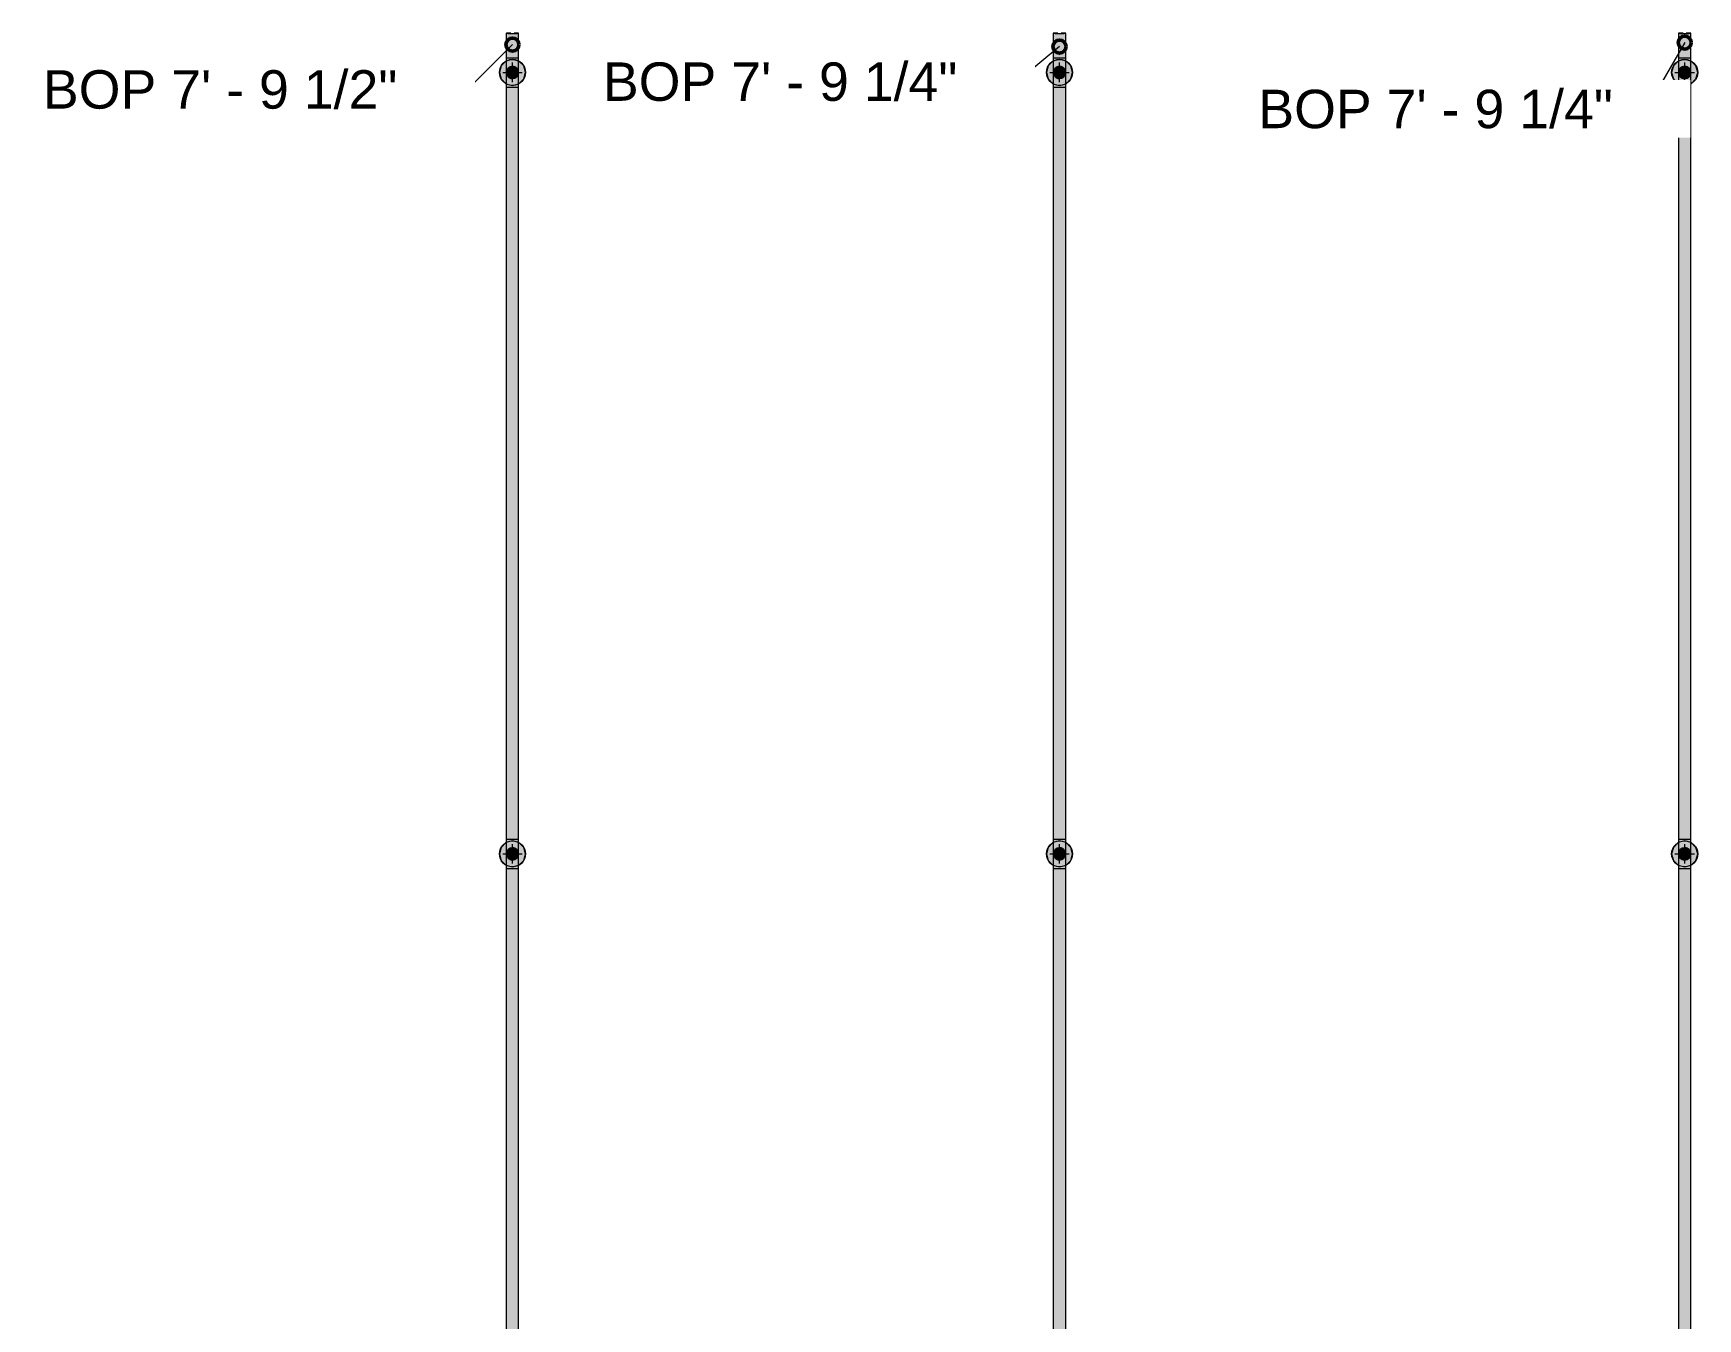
# Model space of a CAD drawing. Header units: inches. Extents: x -3385 to 41, y 7 to 1342.
# Drawn here: x -2909.6 to -2654, y 228.4 to 425.7 of the extents above; entities that cross this region are included whole.
import ezdxf

# ---------------------------------------------------------------- set-up
doc = ezdxf.new("R2010")
doc.units = ezdxf.units.IN
doc.header["$MEASUREMENT"] = 0
for name, color, linetype, lineweight in [('A-ANNO-NOTE', 131, 'Continuous', 9), ('G-ANNO-DIMS', 111, 'Continuous', 9), ('P-PIPE', 3, 'Continuous', 9), ('P-PIPE-CNTR', 3, 'Continuous', 9)]:
    doc.layers.add(name, color=color, linetype=linetype, lineweight=lineweight)
doc.styles.add('Arial', font='arial.ttf', dxfattribs={"height": 5.901198})

msp = doc.modelspace()

# ---------------------------------------------------------------- hatches: boundary and pattern name
at = {"layer": 'A-ANNO-NOTE'}
h = msp.add_hatch(color=256, dxfattribs=at)
edge = h.paths.add_edge_path(flags=0)
edge.add_arc((-2836, 419.743), 2, 0, 360)
for points in [[(-2836, 417.743), (-2835, 418.011), (-2834.268, 418.743), (-2834, 419.743), (-2834.268, 420.743), (-2835, 421.475), (-2836, 421.743), (-2837, 421.475), (-2837.732, 420.743), (-2838, 419.743), (-2837.732, 418.743), (-2837, 418.011)], [(-2752, 417.743), (-2751, 418.011), (-2750.268, 418.743), (-2750, 419.743), (-2750.268, 420.743), (-2751, 421.475), (-2752, 421.743), (-2753, 421.475), (-2753.732, 420.743), (-2754, 419.743), (-2753.732, 418.743), (-2753, 418.011)], [(-2656, 417.743), (-2655, 418.011), (-2654.268, 418.743), (-2654, 419.743), (-2654.268, 420.743), (-2655, 421.475), (-2656, 421.743), (-2657, 421.475), (-2657.732, 420.743), (-2658, 419.743), (-2657.732, 418.743), (-2657, 418.011)], [(-2836, 297.743), (-2835, 298.011), (-2834.268, 298.743), (-2834, 299.743), (-2834.268, 300.743), (-2835, 301.475), (-2836, 301.743), (-2837, 301.475), (-2837.732, 300.743), (-2838, 299.743), (-2837.732, 298.743), (-2837, 298.011)], [(-2752, 297.743), (-2751, 298.011), (-2750.268, 298.743), (-2750, 299.743), (-2750.268, 300.743), (-2751, 301.475), (-2752, 301.743), (-2753, 301.475), (-2753.732, 300.743), (-2754, 299.743), (-2753.732, 298.743), (-2753, 298.011)], [(-2656, 297.743), (-2655, 298.011), (-2654.268, 298.743), (-2654, 299.743), (-2654.268, 300.743), (-2655, 301.475), (-2656, 301.743), (-2657, 301.475), (-2657.732, 300.743), (-2658, 299.743), (-2657.732, 298.743), (-2657, 298.011)]]:
    msp.add_hatch(color=256, dxfattribs=at).paths.add_polyline_path(points, flags=0)
h = msp.add_hatch(color=256, dxfattribs=at)
edge = h.paths.add_edge_path(flags=0)
edge.add_arc((-2752, 419.743), 2, 0, 360)
h = msp.add_hatch(color=256, dxfattribs=at)
edge = h.paths.add_edge_path(flags=0)
edge.add_arc((-2656, 419.743), 2, 0, 360)
h = msp.add_hatch(color=256, dxfattribs=at)
edge = h.paths.add_edge_path(flags=0)
edge.add_arc((-2836, 299.743), 2, 0, 360)
h = msp.add_hatch(color=256, dxfattribs=at)
edge = h.paths.add_edge_path(flags=0)
edge.add_arc((-2752, 299.743), 2, 0, 360)
h = msp.add_hatch(color=256, dxfattribs=at)
edge = h.paths.add_edge_path(flags=0)
edge.add_arc((-2656, 299.743), 2, 0, 360)
at = {"layer": 'P-PIPE'}
h = msp.add_hatch(color=256, dxfattribs=at)
h.paths.add_polyline_path([(-2836.672, 421.985), (-2836.672, 421.986), (-2836.672, 425.269)], flags=0)
h.paths.add_polyline_path([(-2836, 421.984), (-2836, 425.74), (-2836.95, 425.743), (-2836.95, 421.987), (-2836.473, 421.984), (-2836.246, 421.984)], flags=0)
for points in [[(-2836, 421.984), (-2835.05, 421.987), (-2835.05, 425.743), (-2835.525, 425.74), (-2836, 425.74), (-2836, 425.269)], [(-2752, 421.983), (-2751.05, 421.987), (-2751.05, 425.743), (-2751.525, 425.74), (-2752, 425.739), (-2752, 425.269)], [(-2656, 421.983), (-2655.05, 421.987), (-2655.05, 425.743), (-2655.525, 425.74), (-2656, 425.739), (-2656, 425.269)], [(-2836, 418.793), (-2835.754, 418.825), (-2835.525, 418.92), (-2835.328, 419.071), (-2835.177, 419.268), (-2835.082, 419.497), (-2835.05, 419.743), (-2835.082, 419.989), (-2835.177, 420.218), (-2835.328, 420.415), (-2835.525, 420.566), (-2835.754, 420.66), (-2836, 420.693), (-2836.246, 420.66), (-2836.475, 420.566), (-2836.672, 420.415), (-2836.823, 420.218), (-2836.918, 419.989), (-2836.95, 419.743), (-2836.918, 419.497), (-2836.823, 419.268), (-2836.672, 419.071), (-2836.475, 418.92), (-2836.246, 418.825)], [(-2752, 418.793), (-2751.754, 418.825), (-2751.525, 418.92), (-2751.328, 419.071), (-2751.177, 419.268), (-2751.082, 419.497), (-2751.05, 419.743), (-2751.082, 419.989), (-2751.177, 420.218), (-2751.328, 420.415), (-2751.525, 420.566), (-2751.754, 420.66), (-2752, 420.693), (-2752.246, 420.66), (-2752.475, 420.566), (-2752.672, 420.415), (-2752.823, 420.218), (-2752.918, 419.989), (-2752.95, 419.743), (-2752.918, 419.497), (-2752.823, 419.268), (-2752.672, 419.071), (-2752.475, 418.92), (-2752.246, 418.825)], [(-2656, 418.793), (-2655.754, 418.825), (-2655.525, 418.92), (-2655.328, 419.071), (-2655.177, 419.268), (-2655.082, 419.497), (-2655.05, 419.743), (-2655.082, 419.989), (-2655.177, 420.218), (-2655.328, 420.415), (-2655.525, 420.566), (-2655.754, 420.66), (-2656, 420.693), (-2656.246, 420.66), (-2656.475, 420.566), (-2656.672, 420.415), (-2656.823, 420.218), (-2656.918, 419.989), (-2656.95, 419.743), (-2656.918, 419.497), (-2656.823, 419.268), (-2656.672, 419.071), (-2656.475, 418.92), (-2656.246, 418.825)], [(-2836, 301.984), (-2835.05, 301.987), (-2835.05, 417.499), (-2835.525, 417.496), (-2836, 417.496), (-2836, 315.305)], [(-2752, 301.983), (-2751.05, 301.987), (-2751.05, 417.499), (-2751.525, 417.496), (-2752, 417.495), (-2752, 315.305)], [(-2656, 301.983), (-2655.05, 301.987), (-2655.05, 417.499), (-2655.525, 417.496), (-2656, 417.495), (-2656, 315.305)], [(-2836, 298.793), (-2835.754, 298.825), (-2835.525, 298.92), (-2835.328, 299.071), (-2835.177, 299.268), (-2835.082, 299.497), (-2835.05, 299.743), (-2835.082, 299.989), (-2835.177, 300.218), (-2835.328, 300.415), (-2835.525, 300.566), (-2835.754, 300.66), (-2836, 300.693), (-2836.246, 300.66), (-2836.475, 300.566), (-2836.672, 300.415), (-2836.823, 300.218), (-2836.918, 299.989), (-2836.95, 299.743), (-2836.918, 299.497), (-2836.823, 299.268), (-2836.672, 299.071), (-2836.475, 298.92), (-2836.246, 298.825)], [(-2752, 298.793), (-2751.754, 298.825), (-2751.525, 298.92), (-2751.328, 299.071), (-2751.177, 299.268), (-2751.082, 299.497), (-2751.05, 299.743), (-2751.082, 299.989), (-2751.177, 300.218), (-2751.328, 300.415), (-2751.525, 300.566), (-2751.754, 300.66), (-2752, 300.693), (-2752.246, 300.66), (-2752.475, 300.566), (-2752.672, 300.415), (-2752.823, 300.218), (-2752.918, 299.989), (-2752.95, 299.743), (-2752.918, 299.497), (-2752.823, 299.268), (-2752.672, 299.071), (-2752.475, 298.92), (-2752.246, 298.825)], [(-2656, 298.793), (-2655.754, 298.825), (-2655.525, 298.92), (-2655.328, 299.071), (-2655.177, 299.268), (-2655.082, 299.497), (-2655.05, 299.743), (-2655.082, 299.989), (-2655.177, 300.218), (-2655.328, 300.415), (-2655.525, 300.566), (-2655.754, 300.66), (-2656, 300.693), (-2656.246, 300.66), (-2656.475, 300.566), (-2656.672, 300.415), (-2656.823, 300.218), (-2656.918, 299.989), (-2656.95, 299.743), (-2656.918, 299.497), (-2656.823, 299.268), (-2656.672, 299.071), (-2656.475, 298.92), (-2656.246, 298.825)], [(-2836, 145.984), (-2835.05, 145.987), (-2835.05, 297.499), (-2835.525, 297.496), (-2836, 297.496), (-2836, 184.4), (-2835.83, 184.378), (-2835.671, 184.312), (-2835.525, 184.195), (-2835.431, 184.072), (-2835.365, 183.913), (-2835.343, 183.743), (-2835.365, 183.573), (-2835.431, 183.414), (-2835.535, 183.278), (-2835.698, 183.162), (-2835.83, 183.108), (-2836, 183.085), (-2836, 150.359)], [(-2752, 61.983), (-2751.05, 61.987), (-2751.05, 297.499), (-2751.525, 297.496), (-2752, 297.495), (-2752, 184.4), (-2751.83, 184.378), (-2751.635, 184.285), (-2751.525, 184.195), (-2751.423, 184.054), (-2751.365, 183.913), (-2751.343, 183.743), (-2751.365, 183.573), (-2751.431, 183.414), (-2751.535, 183.278), (-2751.671, 183.173), (-2751.874, 183.102), (-2752, 183.085), (-2752, 67.886)], [(-2656, 61.983), (-2655.05, 61.987), (-2655.05, 297.499), (-2655.525, 297.496), (-2656, 297.495), (-2656, 184.4), (-2655.83, 184.378), (-2655.635, 184.285), (-2655.525, 184.195), (-2655.423, 184.054), (-2655.365, 183.913), (-2655.343, 183.743), (-2655.365, 183.573), (-2655.431, 183.414), (-2655.535, 183.278), (-2655.671, 183.173), (-2655.874, 183.102), (-2656, 183.085), (-2656, 67.886)]]:
    msp.add_hatch(color=256, dxfattribs=at).paths.add_polyline_path(points, flags=0)
h = msp.add_hatch(color=256, dxfattribs=at)
h.paths.add_polyline_path([(-2752.673, 421.985), (-2752.673, 421.985), (-2752.673, 425.269)], flags=0)
h.paths.add_polyline_path([(-2752, 421.983), (-2752, 425.739), (-2752.95, 425.743), (-2752.95, 421.987), (-2752.474, 421.984), (-2752.246, 421.984)], flags=0)
h = msp.add_hatch(color=256, dxfattribs=at)
h.paths.add_polyline_path([(-2656.673, 421.985), (-2656.673, 421.985), (-2656.673, 425.269)], flags=0)
h.paths.add_polyline_path([(-2656, 421.983), (-2656, 425.739), (-2656.95, 425.743), (-2656.95, 421.987), (-2656.474, 421.984), (-2656.246, 421.984)], flags=0)
h = msp.add_hatch(color=256, dxfattribs=at)
h.paths.add_polyline_path([(-2836.951, 419.743), (-2836.918, 419.992), (-2836.788, 420.276), (-2836.655, 420.433), (-2836.443, 420.58), (-2836.243, 420.662), (-2836, 420.694), (-2836, 421.984), (-2836.951, 421.987), (-2836.951, 419.908)], flags=0)
h.paths.add_polyline_path([(-2836, 417.496), (-2836.002, 418.793), (-2836.254, 418.827), (-2836.477, 418.921), (-2836.673, 419.072), (-2836.841, 419.31), (-2836.879, 419.381), (-2836.933, 419.561), (-2836.951, 419.743), (-2836.951, 417.499), (-2836.475, 417.496), (-2836.171, 417.496)], flags=0)
h = msp.add_hatch(color=256, dxfattribs=at)
h.paths.add_polyline_path([(-2835.049, 419.743), (-2835.049, 421.987), (-2835.525, 421.984), (-2836, 421.984), (-2835.99, 420.693), (-2835.746, 420.66), (-2835.524, 420.566), (-2835.326, 420.413), (-2835.159, 420.177), (-2835.121, 420.105), (-2835.067, 419.926), (-2835.05, 419.75)], flags=0)
h.paths.add_polyline_path([(-2836, 417.496), (-2835.049, 417.499), (-2835.05, 419.737), (-2835.082, 419.496), (-2835.213, 419.21), (-2835.346, 419.053), (-2835.54, 418.914), (-2835.754, 418.825), (-2836, 418.793), (-2836, 418.555)], flags=0)
h = msp.add_hatch(color=256, dxfattribs=at)
h.paths.add_polyline_path([(-2752.951, 419.743), (-2752.918, 419.992), (-2752.788, 420.276), (-2752.655, 420.433), (-2752.443, 420.58), (-2752.243, 420.662), (-2752, 420.694), (-2752, 421.983), (-2752.951, 421.987), (-2752.951, 419.908)], flags=0)
h.paths.add_polyline_path([(-2752, 417.495), (-2752.002, 418.793), (-2752.254, 418.827), (-2752.477, 418.921), (-2752.674, 419.073), (-2752.841, 419.31), (-2752.879, 419.381), (-2752.933, 419.561), (-2752.951, 419.743), (-2752.951, 417.499), (-2752.475, 417.496), (-2752.246, 417.495)], flags=0)
h = msp.add_hatch(color=256, dxfattribs=at)
h.paths.add_polyline_path([(-2751.049, 419.743), (-2751.049, 421.987), (-2751.525, 421.984), (-2752, 421.983), (-2751.99, 420.693), (-2751.746, 420.66), (-2751.524, 420.566), (-2751.326, 420.413), (-2751.16, 420.177), (-2751.121, 420.105), (-2751.067, 419.926), (-2751.05, 419.749)], flags=0)
h.paths.add_polyline_path([(-2752, 417.495), (-2751.049, 417.499), (-2751.05, 419.738), (-2751.082, 419.496), (-2751.213, 419.21), (-2751.396, 419.016), (-2751.539, 418.914), (-2751.754, 418.825), (-2752, 418.793), (-2752, 418.683)], flags=0)
h = msp.add_hatch(color=256, dxfattribs=at)
h.paths.add_polyline_path([(-2656.951, 419.743), (-2656.918, 419.992), (-2656.788, 420.276), (-2656.655, 420.433), (-2656.443, 420.58), (-2656.243, 420.662), (-2656, 420.694), (-2656, 421.983), (-2656.951, 421.987), (-2656.951, 419.908)], flags=0)
h.paths.add_polyline_path([(-2656, 417.495), (-2656.002, 418.793), (-2656.254, 418.827), (-2656.477, 418.921), (-2656.674, 419.073), (-2656.841, 419.31), (-2656.879, 419.381), (-2656.933, 419.561), (-2656.951, 419.743), (-2656.951, 417.499), (-2656.475, 417.496), (-2656.246, 417.495)], flags=0)
h = msp.add_hatch(color=256, dxfattribs=at)
h.paths.add_polyline_path([(-2655.049, 419.743), (-2655.049, 421.987), (-2655.525, 421.984), (-2656, 421.983), (-2655.99, 420.693), (-2655.746, 420.66), (-2655.524, 420.566), (-2655.326, 420.413), (-2655.16, 420.177), (-2655.121, 420.105), (-2655.067, 419.926), (-2655.05, 419.749)], flags=0)
h.paths.add_polyline_path([(-2656, 417.495), (-2655.049, 417.499), (-2655.05, 419.738), (-2655.082, 419.496), (-2655.213, 419.21), (-2655.346, 419.053), (-2655.539, 418.914), (-2655.754, 418.825), (-2656, 418.793), (-2656, 418.683)], flags=0)
h = msp.add_hatch(color=256, dxfattribs=at)
h.paths.add_polyline_path([(-2836, 418.793), (-2835.753, 418.825), (-2835.524, 418.92), (-2835.327, 419.072), (-2835.176, 419.269), (-2835.082, 419.498), (-2835.05, 419.748), (-2835.082, 419.991), (-2835.179, 420.221), (-2835.33, 420.417), (-2835.529, 420.569), (-2835.757, 420.662), (-2836.011, 420.693), (-2836.249, 420.66), (-2836.48, 420.564), (-2836.675, 420.413), (-2836.825, 420.214), (-2836.919, 419.985), (-2836.95, 419.736), (-2836.917, 419.494), (-2836.822, 419.266), (-2836.671, 419.07), (-2836.474, 418.919), (-2836.245, 418.825), (-2836.001, 418.793)], flags=0)
h.paths.add_polyline_path([(-2836, 418.793), (-2836.246, 418.825), (-2836.475, 418.92), (-2836.674, 419.075), (-2836.823, 419.268), (-2836.919, 419.504), (-2836.95, 419.743), (-2836.914, 419.997), (-2836.823, 420.218), (-2836.664, 420.421), (-2836.475, 420.566), (-2836.236, 420.662), (-2836, 420.693), (-2835.75, 420.659), (-2835.518, 420.561), (-2835.328, 420.415), (-2835.175, 420.212), (-2835.082, 419.989), (-2835.05, 419.739), (-2835.082, 419.497), (-2835.177, 419.268), (-2835.329, 419.071), (-2835.526, 418.92), (-2835.754, 418.825), (-2836, 418.793)], flags=0)
h = msp.add_hatch(color=256, dxfattribs=at)
h.paths.add_polyline_path([(-2752, 418.793), (-2751.754, 418.825), (-2751.525, 418.92), (-2751.328, 419.072), (-2751.177, 419.269), (-2751.082, 419.498), (-2751.05, 419.747), (-2751.082, 419.991), (-2751.179, 420.221), (-2751.33, 420.417), (-2751.529, 420.568), (-2751.757, 420.662), (-2752.011, 420.693), (-2752.25, 420.66), (-2752.48, 420.563), (-2752.675, 420.413), (-2752.826, 420.214), (-2752.919, 419.985), (-2752.95, 419.735), (-2752.917, 419.494), (-2752.822, 419.266), (-2752.671, 419.07), (-2752.474, 418.919), (-2752.245, 418.825), (-2752.001, 418.793)], flags=0)
h.paths.add_polyline_path([(-2752, 418.793), (-2752.249, 418.826), (-2752.475, 418.92), (-2752.675, 419.075), (-2752.823, 419.268), (-2752.919, 419.505), (-2752.95, 419.743), (-2752.914, 419.998), (-2752.823, 420.218), (-2752.663, 420.421), (-2752.475, 420.566), (-2752.236, 420.662), (-2752, 420.693), (-2751.746, 420.657), (-2751.525, 420.566), (-2751.324, 420.409), (-2751.177, 420.218), (-2751.082, 419.989), (-2751.05, 419.742), (-2751.083, 419.495), (-2751.177, 419.268), (-2751.328, 419.071), (-2751.525, 418.92), (-2751.755, 418.825)], flags=0)
h = msp.add_hatch(color=256, dxfattribs=at)
h.paths.add_polyline_path([(-2656, 418.793), (-2655.754, 418.825), (-2655.525, 418.92), (-2655.328, 419.072), (-2655.177, 419.269), (-2655.082, 419.498), (-2655.05, 419.747), (-2655.082, 419.991), (-2655.179, 420.221), (-2655.33, 420.417), (-2655.529, 420.568), (-2655.757, 420.662), (-2656.011, 420.693), (-2656.25, 420.66), (-2656.48, 420.563), (-2656.675, 420.413), (-2656.826, 420.214), (-2656.919, 419.985), (-2656.95, 419.735), (-2656.917, 419.494), (-2656.822, 419.266), (-2656.671, 419.07), (-2656.474, 418.919), (-2656.245, 418.825), (-2656.001, 418.793)], flags=0)
h.paths.add_polyline_path([(-2656, 418.793), (-2656.249, 418.826), (-2656.475, 418.92), (-2656.675, 419.075), (-2656.823, 419.268), (-2656.919, 419.505), (-2656.95, 419.743), (-2656.914, 419.998), (-2656.823, 420.218), (-2656.663, 420.421), (-2656.475, 420.566), (-2656.236, 420.662), (-2656, 420.693), (-2655.746, 420.657), (-2655.525, 420.566), (-2655.324, 420.409), (-2655.177, 420.218), (-2655.082, 419.989), (-2655.05, 419.742), (-2655.083, 419.495), (-2655.177, 419.268), (-2655.328, 419.071), (-2655.525, 418.92), (-2655.755, 418.825)], flags=0)
h = msp.add_hatch(color=256, dxfattribs=at)
h.paths.add_polyline_path([(-2836.672, 301.985), (-2836.672, 301.986), (-2836.672, 315.305)], flags=0)
h.paths.add_polyline_path([(-2836, 301.984), (-2836, 417.496), (-2836.95, 417.498), (-2836.95, 301.987), (-2836.473, 301.984), (-2836.246, 301.984)], flags=0)
h = msp.add_hatch(color=256, dxfattribs=at)
h.paths.add_polyline_path([(-2752.673, 301.985), (-2752.673, 301.985), (-2752.673, 315.305)], flags=0)
h.paths.add_polyline_path([(-2752, 301.983), (-2752, 417.495), (-2752.95, 417.498), (-2752.95, 301.987), (-2752.474, 301.984), (-2752.246, 301.984)], flags=0)
h = msp.add_hatch(color=256, dxfattribs=at)
h.paths.add_polyline_path([(-2656.673, 301.985), (-2656.673, 301.985), (-2656.673, 315.305)], flags=0)
h.paths.add_polyline_path([(-2656, 301.983), (-2656, 417.495), (-2656.95, 417.498), (-2656.95, 301.987), (-2656.474, 301.984), (-2656.246, 301.984)], flags=0)
h = msp.add_hatch(color=256, dxfattribs=at)
h.paths.add_polyline_path([(-2836.951, 299.743), (-2836.918, 299.992), (-2836.788, 300.276), (-2836.655, 300.433), (-2836.443, 300.58), (-2836.243, 300.662), (-2836, 300.694), (-2836, 301.984), (-2836.951, 301.987), (-2836.951, 299.908)], flags=0)
h.paths.add_polyline_path([(-2836, 297.496), (-2836.002, 298.793), (-2836.254, 298.827), (-2836.477, 298.921), (-2836.673, 299.072), (-2836.841, 299.31), (-2836.879, 299.381), (-2836.933, 299.561), (-2836.951, 299.743), (-2836.951, 297.499), (-2836.475, 297.496), (-2836.171, 297.496)], flags=0)
h = msp.add_hatch(color=256, dxfattribs=at)
h.paths.add_polyline_path([(-2835.049, 299.743), (-2835.049, 301.987), (-2835.525, 301.984), (-2836, 301.984), (-2835.99, 300.693), (-2835.746, 300.66), (-2835.524, 300.566), (-2835.326, 300.413), (-2835.159, 300.177), (-2835.121, 300.105), (-2835.067, 299.926), (-2835.05, 299.75)], flags=0)
h.paths.add_polyline_path([(-2836, 297.496), (-2835.049, 297.499), (-2835.05, 299.737), (-2835.082, 299.496), (-2835.213, 299.21), (-2835.346, 299.053), (-2835.54, 298.914), (-2835.754, 298.825), (-2836, 298.793), (-2836, 298.555)], flags=0)
h = msp.add_hatch(color=256, dxfattribs=at)
h.paths.add_polyline_path([(-2752.951, 299.743), (-2752.918, 299.992), (-2752.788, 300.276), (-2752.655, 300.433), (-2752.443, 300.58), (-2752.243, 300.662), (-2752, 300.694), (-2752, 301.983), (-2752.951, 301.987), (-2752.951, 299.908)], flags=0)
h.paths.add_polyline_path([(-2752, 297.495), (-2752.002, 298.793), (-2752.254, 298.827), (-2752.477, 298.921), (-2752.674, 299.073), (-2752.841, 299.31), (-2752.879, 299.381), (-2752.933, 299.561), (-2752.951, 299.743), (-2752.951, 297.499), (-2752.475, 297.496), (-2752.246, 297.495)], flags=0)
h = msp.add_hatch(color=256, dxfattribs=at)
h.paths.add_polyline_path([(-2751.049, 299.743), (-2751.049, 301.987), (-2751.525, 301.984), (-2752, 301.983), (-2751.99, 300.693), (-2751.746, 300.66), (-2751.524, 300.566), (-2751.326, 300.413), (-2751.16, 300.177), (-2751.121, 300.105), (-2751.067, 299.926), (-2751.05, 299.749)], flags=0)
h.paths.add_polyline_path([(-2752, 297.495), (-2751.049, 297.499), (-2751.05, 299.738), (-2751.082, 299.496), (-2751.213, 299.21), (-2751.396, 299.016), (-2751.539, 298.914), (-2751.754, 298.825), (-2752, 298.793), (-2752, 298.683)], flags=0)
h = msp.add_hatch(color=256, dxfattribs=at)
h.paths.add_polyline_path([(-2656.951, 299.743), (-2656.918, 299.992), (-2656.788, 300.276), (-2656.655, 300.433), (-2656.443, 300.58), (-2656.243, 300.662), (-2656, 300.694), (-2656, 301.983), (-2656.951, 301.987), (-2656.951, 299.908)], flags=0)
h.paths.add_polyline_path([(-2656, 297.495), (-2656.002, 298.793), (-2656.254, 298.827), (-2656.477, 298.921), (-2656.674, 299.073), (-2656.841, 299.31), (-2656.879, 299.381), (-2656.933, 299.561), (-2656.951, 299.743), (-2656.951, 297.499), (-2656.475, 297.496), (-2656.246, 297.495)], flags=0)
h = msp.add_hatch(color=256, dxfattribs=at)
h.paths.add_polyline_path([(-2655.049, 299.743), (-2655.049, 301.987), (-2655.525, 301.984), (-2656, 301.983), (-2655.99, 300.693), (-2655.746, 300.66), (-2655.524, 300.566), (-2655.326, 300.413), (-2655.16, 300.177), (-2655.121, 300.105), (-2655.067, 299.926), (-2655.05, 299.749)], flags=0)
h.paths.add_polyline_path([(-2656, 297.495), (-2655.049, 297.499), (-2655.05, 299.738), (-2655.082, 299.496), (-2655.213, 299.21), (-2655.346, 299.053), (-2655.539, 298.914), (-2655.754, 298.825), (-2656, 298.793), (-2656, 298.683)], flags=0)
h = msp.add_hatch(color=256, dxfattribs=at)
h.paths.add_polyline_path([(-2836, 298.793), (-2835.753, 298.825), (-2835.524, 298.92), (-2835.327, 299.072), (-2835.176, 299.269), (-2835.082, 299.498), (-2835.05, 299.748), (-2835.082, 299.991), (-2835.179, 300.221), (-2835.33, 300.417), (-2835.529, 300.569), (-2835.757, 300.662), (-2836.011, 300.693), (-2836.249, 300.66), (-2836.48, 300.564), (-2836.675, 300.413), (-2836.825, 300.214), (-2836.919, 299.985), (-2836.95, 299.736), (-2836.917, 299.494), (-2836.822, 299.266), (-2836.671, 299.07), (-2836.474, 298.919), (-2836.245, 298.825), (-2836.001, 298.793)], flags=0)
h.paths.add_polyline_path([(-2836, 298.793), (-2836.246, 298.825), (-2836.475, 298.92), (-2836.674, 299.075), (-2836.823, 299.268), (-2836.919, 299.504), (-2836.95, 299.743), (-2836.914, 299.997), (-2836.823, 300.218), (-2836.664, 300.421), (-2836.475, 300.566), (-2836.236, 300.662), (-2836, 300.693), (-2835.75, 300.659), (-2835.518, 300.561), (-2835.328, 300.415), (-2835.175, 300.212), (-2835.082, 299.989), (-2835.05, 299.739), (-2835.082, 299.497), (-2835.177, 299.268), (-2835.329, 299.071), (-2835.526, 298.92), (-2835.754, 298.825), (-2836, 298.793)], flags=0)
h = msp.add_hatch(color=256, dxfattribs=at)
h.paths.add_polyline_path([(-2752, 298.793), (-2751.754, 298.825), (-2751.525, 298.92), (-2751.328, 299.072), (-2751.177, 299.269), (-2751.082, 299.498), (-2751.05, 299.747), (-2751.082, 299.991), (-2751.179, 300.221), (-2751.33, 300.417), (-2751.529, 300.568), (-2751.757, 300.662), (-2752.011, 300.693), (-2752.25, 300.66), (-2752.48, 300.563), (-2752.675, 300.413), (-2752.826, 300.214), (-2752.919, 299.985), (-2752.95, 299.735), (-2752.917, 299.494), (-2752.822, 299.266), (-2752.671, 299.07), (-2752.474, 298.919), (-2752.245, 298.825), (-2752.001, 298.793)], flags=0)
h.paths.add_polyline_path([(-2752, 298.793), (-2752.249, 298.826), (-2752.475, 298.92), (-2752.675, 299.075), (-2752.823, 299.268), (-2752.919, 299.505), (-2752.95, 299.743), (-2752.914, 299.998), (-2752.823, 300.218), (-2752.663, 300.421), (-2752.475, 300.566), (-2752.236, 300.662), (-2752, 300.693), (-2751.746, 300.657), (-2751.525, 300.566), (-2751.324, 300.409), (-2751.177, 300.218), (-2751.082, 299.989), (-2751.05, 299.742), (-2751.083, 299.495), (-2751.177, 299.268), (-2751.328, 299.071), (-2751.525, 298.92), (-2751.755, 298.825)], flags=0)
h = msp.add_hatch(color=256, dxfattribs=at)
h.paths.add_polyline_path([(-2656, 298.793), (-2655.754, 298.825), (-2655.525, 298.92), (-2655.328, 299.072), (-2655.177, 299.269), (-2655.082, 299.498), (-2655.05, 299.747), (-2655.082, 299.991), (-2655.179, 300.221), (-2655.33, 300.417), (-2655.529, 300.568), (-2655.757, 300.662), (-2656.011, 300.693), (-2656.25, 300.66), (-2656.48, 300.563), (-2656.675, 300.413), (-2656.826, 300.214), (-2656.919, 299.985), (-2656.95, 299.735), (-2656.917, 299.494), (-2656.822, 299.266), (-2656.671, 299.07), (-2656.474, 298.919), (-2656.245, 298.825), (-2656.001, 298.793)], flags=0)
h.paths.add_polyline_path([(-2656, 298.793), (-2656.249, 298.826), (-2656.475, 298.92), (-2656.675, 299.075), (-2656.823, 299.268), (-2656.919, 299.505), (-2656.95, 299.743), (-2656.914, 299.998), (-2656.823, 300.218), (-2656.663, 300.421), (-2656.475, 300.566), (-2656.236, 300.662), (-2656, 300.693), (-2655.746, 300.657), (-2655.525, 300.566), (-2655.324, 300.409), (-2655.177, 300.218), (-2655.082, 299.989), (-2655.05, 299.742), (-2655.083, 299.495), (-2655.177, 299.268), (-2655.328, 299.071), (-2655.525, 298.92), (-2655.755, 298.825)], flags=0)
h = msp.add_hatch(color=256, dxfattribs=at)
h.paths.add_polyline_path([(-2836.246, 145.984), (-2836.246, 145.984), (-2836.246, 150.359)], flags=0)
h.paths.add_polyline_path([(-2836, 145.984), (-2836, 183.085), (-2836.186, 183.114), (-2836.329, 183.173), (-2836.475, 183.291), (-2836.569, 183.414), (-2836.635, 183.573), (-2836.658, 183.743), (-2836.623, 183.943), (-2836.569, 184.072), (-2836.465, 184.208), (-2836.329, 184.312), (-2836.17, 184.378), (-2836, 184.401), (-2836, 297.496), (-2836.95, 297.498), (-2836.95, 145.987), (-2836.362, 145.984), (-2836.183, 145.984)], flags=0)
h = msp.add_hatch(color=256, dxfattribs=at)
h.paths.add_polyline_path([(-2752.673, 61.985), (-2752.673, 61.985), (-2752.673, 67.886)], flags=0)
h.paths.add_polyline_path([(-2752, 61.983), (-2752, 183.085), (-2752.17, 183.108), (-2752.357, 183.195), (-2752.475, 183.291), (-2752.571, 183.417), (-2752.635, 183.573), (-2752.658, 183.743), (-2752.635, 183.913), (-2752.569, 184.072), (-2752.465, 184.208), (-2752.329, 184.312), (-2752.118, 184.385), (-2752, 184.401), (-2752, 297.495), (-2752.95, 297.498), (-2752.95, 61.987), (-2752.474, 61.984), (-2752.246, 61.984)], flags=0)
h = msp.add_hatch(color=256, dxfattribs=at)
h.paths.add_polyline_path([(-2656.673, 61.985), (-2656.673, 61.985), (-2656.673, 67.886)], flags=0)
h.paths.add_polyline_path([(-2656, 61.983), (-2656, 183.085), (-2656.17, 183.108), (-2656.357, 183.195), (-2656.475, 183.291), (-2656.571, 183.417), (-2656.635, 183.573), (-2656.658, 183.743), (-2656.635, 183.913), (-2656.569, 184.072), (-2656.465, 184.208), (-2656.329, 184.312), (-2656.118, 184.385), (-2656, 184.401), (-2656, 297.495), (-2656.95, 297.498), (-2656.95, 61.987), (-2656.474, 61.984), (-2656.246, 61.984)], flags=0)

# ---------------------------------------------------------------- linework, layer by layer
at = {"layer": 'A-ANNO-NOTE'}
for p, q in [((-2836, 421.743), (-2837, 421.475)), ((-2835, 421.475), (-2836, 421.743)), ((-2752, 421.743), (-2753, 421.475)), ((-2751, 421.475), (-2752, 421.743)), ((-2656, 421.743), (-2657, 421.475)), ((-2655, 421.475), (-2656, 421.743)), ((-2837.732, 420.743), (-2838, 419.743)), ((-2838, 419.743), (-2837.732, 418.743)), ((-2837, 421.475), (-2837.732, 420.743)), ((-2834.268, 420.743), (-2835, 421.475)), ((-2834, 419.743), (-2834.268, 420.743)), ((-2834.268, 418.743), (-2834, 419.743)), ((-2753.732, 420.743), (-2754, 419.743)), ((-2754, 419.743), (-2753.732, 418.743)), ((-2753, 421.475), (-2753.732, 420.743)), ((-2750.268, 420.743), (-2751, 421.475)), ((-2750, 419.743), (-2750.268, 420.743)), ((-2750.268, 418.743), (-2750, 419.743)), ((-2657.732, 420.743), (-2658, 419.743)), ((-2658, 419.743), (-2657.732, 418.743)), ((-2657, 421.475), (-2657.732, 420.743)), ((-2654.268, 420.743), (-2655, 421.475)), ((-2654, 419.743), (-2654.268, 420.743)), ((-2654.268, 418.743), (-2654, 419.743)), ((-2837.732, 418.743), (-2837, 418.011)), ((-2837, 418.011), (-2836, 417.743)), ((-2836, 417.743), (-2835, 418.011)), ((-2835, 418.011), (-2834.268, 418.743)), ((-2753.732, 418.743), (-2753, 418.011)), ((-2753, 418.011), (-2752, 417.743)), ((-2752, 417.743), (-2751, 418.011)), ((-2751, 418.011), (-2750.268, 418.743)), ((-2657.732, 418.743), (-2657, 418.011)), ((-2657, 418.011), (-2656, 417.743)), ((-2656, 417.743), (-2655, 418.011)), ((-2655, 418.011), (-2654.268, 418.743)), ((-2836, 301.743), (-2837, 301.475)), ((-2835, 301.475), (-2836, 301.743)), ((-2752, 301.743), (-2753, 301.475)), ((-2751, 301.475), (-2752, 301.743)), ((-2656, 301.743), (-2657, 301.475)), ((-2655, 301.475), (-2656, 301.743)), ((-2837.732, 300.743), (-2838, 299.743)), ((-2838, 299.743), (-2837.732, 298.743)), ((-2837, 301.475), (-2837.732, 300.743)), ((-2834.268, 300.743), (-2835, 301.475)), ((-2834, 299.743), (-2834.268, 300.743)), ((-2834.268, 298.743), (-2834, 299.743)), ((-2753.732, 300.743), (-2754, 299.743)), ((-2754, 299.743), (-2753.732, 298.743)), ((-2753, 301.475), (-2753.732, 300.743)), ((-2750.268, 300.743), (-2751, 301.475)), ((-2750, 299.743), (-2750.268, 300.743)), ((-2750.268, 298.743), (-2750, 299.743)), ((-2657.732, 300.743), (-2658, 299.743)), ((-2658, 299.743), (-2657.732, 298.743)), ((-2657, 301.475), (-2657.732, 300.743)), ((-2654.268, 300.743), (-2655, 301.475)), ((-2654, 299.743), (-2654.268, 300.743)), ((-2654.268, 298.743), (-2654, 299.743)), ((-2837.732, 298.743), (-2837, 298.011)), ((-2837, 298.011), (-2836, 297.743)), ((-2836, 297.743), (-2835, 298.011)), ((-2835, 298.011), (-2834.268, 298.743)), ((-2753.732, 298.743), (-2753, 298.011)), ((-2753, 298.011), (-2752, 297.743)), ((-2752, 297.743), (-2751, 298.011)), ((-2751, 298.011), (-2750.268, 298.743)), ((-2657.732, 298.743), (-2657, 298.011)), ((-2657, 298.011), (-2656, 297.743)), ((-2656, 297.743), (-2655, 298.011)), ((-2655, 298.011), (-2654.268, 298.743))]:
    msp.add_line(p, q, dxfattribs=at)
for centre in [(-2836, 419.743), (-2752, 419.743), (-2656, 419.743), (-2836, 299.743), (-2752, 299.743), (-2656, 299.743)]:
    msp.add_circle(centre, 2, dxfattribs=at)
at = {"layer": 'G-ANNO-DIMS'}
for p, q in [((-2656, 424.316), (-2661.798, 414.274)), ((-2836, 424.003), (-2842.731, 417.273)), ((-2752, 423.694), (-2758.366, 418.472)), ((-2842.731, 417.273), (-2852.545, 417.273)), ((-2758.366, 418.472), (-2766.552, 418.472)), ((-2661.798, 414.274), (-2665.907, 414.274))]:
    msp.add_line(p, q, dxfattribs=at)
at = {"layer": 'G-ANNO-DIMS', "lineweight": 50}
for centre in [(-2836, 424.003), (-2752, 423.694), (-2656, 424.316)]:
    msp.add_circle(centre, 1, dxfattribs=at)
at = {"layer": 'P-PIPE'}
for p, q in [((-2836.95, 425.743), (-2836.95, 421.987)), ((-2835.05, 421.987), (-2835.05, 425.743)), ((-2752.95, 425.743), (-2752.95, 421.987)), ((-2751.05, 421.987), (-2751.05, 425.743)), ((-2656.95, 425.743), (-2656.95, 421.987)), ((-2655.05, 421.987), (-2655.05, 425.743)), ((-2836.951, 421.987), (-2836.951, 417.499)), ((-2835.049, 417.499), (-2835.049, 421.987)), ((-2752.951, 421.987), (-2752.951, 417.499)), ((-2751.049, 417.499), (-2751.049, 421.987)), ((-2656.951, 421.987), (-2656.951, 417.499)), ((-2655.049, 417.499), (-2655.049, 421.987)), ((-2836.95, 417.499), (-2836.95, 301.987)), ((-2835.05, 301.987), (-2835.05, 417.499)), ((-2752.95, 417.499), (-2752.95, 301.987)), ((-2751.05, 301.987), (-2751.05, 417.499)), ((-2656.95, 417.499), (-2656.95, 301.987)), ((-2655.05, 301.987), (-2655.05, 417.499)), ((-2836.951, 301.987), (-2836.951, 297.499)), ((-2835.049, 297.499), (-2835.049, 301.987)), ((-2752.951, 301.987), (-2752.951, 297.499)), ((-2751.049, 297.499), (-2751.049, 301.987)), ((-2656.951, 301.987), (-2656.951, 297.499)), ((-2655.049, 297.499), (-2655.049, 301.987)), ((-2836.95, 297.499), (-2836.95, 145.987)), ((-2835.05, 145.987), (-2835.05, 297.499)), ((-2752.95, 297.499), (-2752.95, 61.987)), ((-2751.05, 61.987), (-2751.05, 297.499)), ((-2656.95, 297.499), (-2656.95, 61.987)), ((-2655.05, 61.987), (-2655.05, 297.499))]:
    msp.add_line(p, q, dxfattribs=at)
for centre, radius, start, end in [((-2836, 419.743), 0.95, 0, 180), ((-2836, 419.743), 0.95, 180, 0), ((-2836, 419.268), 0.475, 90, 270), ((-2836, 420.218), 0.475, 270, 90), ((-2752, 419.743), 0.95, 0, 180), ((-2752, 419.743), 0.95, 180, 0), ((-2752, 419.268), 0.475, 90, 270), ((-2752, 420.218), 0.475, 270, 90), ((-2656, 419.743), 0.95, 0, 180), ((-2656, 419.743), 0.95, 180, 0), ((-2656, 419.268), 0.475, 90, 270), ((-2656, 420.218), 0.475, 270, 90), ((-2836, 299.743), 0.95, 0, 180), ((-2836, 299.743), 0.95, 180, 0), ((-2836, 299.268), 0.475, 90, 270), ((-2836, 300.218), 0.475, 270, 90), ((-2752, 299.743), 0.95, 0, 180), ((-2752, 299.743), 0.95, 180, 0), ((-2752, 299.268), 0.475, 90, 270), ((-2752, 300.218), 0.475, 270, 90), ((-2656, 299.743), 0.95, 0, 180), ((-2656, 299.743), 0.95, 180, 0), ((-2656, 299.268), 0.475, 90, 270), ((-2656, 300.218), 0.475, 270, 90)]:
    msp.add_arc(centre, radius, start, end, dxfattribs=at)
for centre, major_axis, ratio, start_param, end_param in [((-2836, 425.743), (0.95, 0), 0.0039682, 3.1415927, 4.712389), ((-2836, 425.743), (0.95, 0), 0.0039682, 1.8325957, 2.8797933), ((-2836, 425.743), (0.95, 0), 0.0039682, 4.712389, 6.2831853), ((-2836, 425.743), (0.95, 0), 0.0039682, 0.2617994, 1.3089969), ((-2752, 425.743), (0.95, 0), 0.0041666, 1.8325957, 3.1415927), ((-2752, 425.743), (0.95, 0), 0.0041666, 3.1415927, 4.712389), ((-2752, 425.743), (0.95, 0), 0.0041666, 4.712389, 6.2831853), ((-2752, 425.743), (0.95, 0), 0.0041666, 0, 1.3089969), ((-2656, 425.743), (0.95, 0), 0.0041666, 1.8325957, 3.1415927), ((-2656, 425.743), (0.95, 0), 0.0041666, 3.1415927, 4.712389), ((-2656, 425.743), (0.95, 0), 0.0041666, 4.712389, 6.2831853), ((-2656, 425.743), (0.95, 0), 0.0041666, 0, 1.3089969), ((-2836, 421.987), (0.951, 0), 0.0039682, 3.1415927, 3.403392), ((-2836, 421.987), (0.951, 0), 0.0039682, 3.4054884, 3.6651914), ((-2836, 421.987), (0.95, 0), 0.0039682, 3.6651914, 3.9260253), ((-2836, 421.987), (0.951, 0), 0.0039682, 3.6663729, 3.9269908), ((-2836, 421.987), (0.95, 0), 0.0039682, 3.9269908, 4.1882663), ((-2836, 421.987), (0.951, 0), 0.0039682, 3.9277311, 4.1887902), ((-2836, 421.987), (0.95, 0), 0.0039682, 4.1887902, 4.4503567), ((-2836, 421.987), (0.951, 0), 0.0039682, 4.1892397, 4.4505896), ((-2836, 421.987), (0.95, 0), 0.0039682, 4.4505896, 4.712389), ((-2836, 421.987), (0.951, 0), 0.0039682, 4.4508064, 4.712389), ((-2836, 421.987), (0.951, 0), 0.0039682, 4.712389, 5.758405), ((-2836, 421.987), (0.95, 0), 0.0039682, 4.712389, 4.9741884), ((-2836, 421.987), (0.95, 0), 0.0039682, 4.9744212, 5.2359878), ((-2836, 421.987), (0.95, 0), 0.0039682, 5.2365116, 5.4977871), ((-2836, 421.987), (0.95, 0), 0.0039682, 5.4987526, 5.7595865), ((-2836, 421.987), (0.951, 0), 0.0039682, 5.7595865, 6.2831853), ((-2752, 421.987), (0.951, 0), 0.0041666, 3.1415927, 3.403392), ((-2752, 421.987), (0.951, 0), 0.0041666, 3.4054884, 3.6651914), ((-2752, 421.987), (0.95, 0), 0.0041666, 3.6651914, 3.9260253), ((-2752, 421.987), (0.951, 0), 0.0041666, 3.6663729, 3.9269908), ((-2752, 421.987), (0.95, 0), 0.0041666, 3.9269908, 4.1882663), ((-2752, 421.987), (0.951, 0), 0.0041666, 3.9277311, 4.1887902), ((-2752, 421.987), (0.95, 0), 0.0041666, 4.1887902, 4.4503567), ((-2752, 421.987), (0.951, 0), 0.0041666, 4.1892397, 4.4505896), ((-2752, 421.987), (0.95, 0), 0.0041666, 4.4505896, 4.712389), ((-2752, 421.987), (0.951, 0), 0.0041666, 4.4508064, 4.712389), ((-2752, 421.987), (0.951, 0), 0.0041666, 4.712389, 5.758405), ((-2752, 421.987), (0.95, 0), 0.0041666, 4.712389, 4.9741884), ((-2752, 421.987), (0.95, 0), 0.0041666, 4.9744212, 5.2359878), ((-2752, 421.987), (0.95, 0), 0.0041666, 5.2365116, 5.4977871), ((-2752, 421.987), (0.95, 0), 0.0041666, 5.4987526, 5.7595865), ((-2752, 421.987), (0.951, 0), 0.0041666, 5.7595865, 6.2831853), ((-2656, 421.987), (0.951, 0), 0.0041666, 3.1415927, 3.403392), ((-2656, 421.987), (0.951, 0), 0.0041666, 3.4054884, 3.6651914), ((-2656, 421.987), (0.95, 0), 0.0041666, 3.6651914, 3.9260253), ((-2656, 421.987), (0.951, 0), 0.0041666, 3.6663729, 3.9269908), ((-2656, 421.987), (0.95, 0), 0.0041666, 3.9269908, 4.1882663), ((-2656, 421.987), (0.951, 0), 0.0041666, 3.9277311, 4.1887902), ((-2656, 421.987), (0.95, 0), 0.0041666, 4.1887902, 4.4503567), ((-2656, 421.987), (0.951, 0), 0.0041666, 4.1892397, 4.4505896), ((-2656, 421.987), (0.95, 0), 0.0041666, 4.4505896, 4.712389), ((-2656, 421.987), (0.951, 0), 0.0041666, 4.4508064, 4.712389), ((-2656, 421.987), (0.951, 0), 0.0041666, 4.712389, 5.758405), ((-2656, 421.987), (0.95, 0), 0.0041666, 4.712389, 4.9741884), ((-2656, 421.987), (0.95, 0), 0.0041666, 4.9744212, 5.2359878), ((-2656, 421.987), (0.95, 0), 0.0041666, 5.2365116, 5.4977871), ((-2656, 421.987), (0.95, 0), 0.0041666, 5.4987526, 5.7595865), ((-2656, 421.987), (0.951, 0), 0.0041666, 5.7595865, 6.2831853), ((-2836, 417.499), (0.951, 0), 0.0039682, 3.1415927, 4.712389), ((-2836, 417.499), (0.95, 0), 0.0039682, 3.6651914, 3.9260253), ((-2836, 417.499), (0.95, 0), 0.0039682, 3.9269908, 4.1882663), ((-2836, 417.499), (0.95, 0), 0.0039682, 4.1887902, 4.4503567), ((-2836, 417.499), (0.95, 0), 0.0039682, 4.4505896, 4.712389), ((-2836, 417.499), (0.951, 0), 0.0039682, 4.712389, 6.2831853), ((-2836, 417.499), (0.95, 0), 0.0039682, 4.712389, 4.9741884), ((-2836, 417.499), (0.95, 0), 0.0039682, 4.9744212, 5.2359878), ((-2836, 417.499), (0.95, 0), 0.0039682, 5.2365116, 5.4977871), ((-2836, 417.499), (0.95, 0), 0.0039682, 5.4987526, 5.7595865), ((-2752, 417.499), (0.951, 0), 0.0041666, 3.1415927, 4.712389), ((-2752, 417.499), (0.95, 0), 0.0041666, 3.6651914, 3.9260253), ((-2752, 417.499), (0.95, 0), 0.0041666, 3.9269908, 4.1882663), ((-2752, 417.499), (0.95, 0), 0.0041666, 4.1887902, 4.4503567), ((-2752, 417.499), (0.95, 0), 0.0041666, 4.4505896, 4.712389), ((-2752, 417.499), (0.951, 0), 0.0041666, 4.712389, 6.2831853), ((-2752, 417.499), (0.95, 0), 0.0041666, 4.712389, 4.9741884), ((-2752, 417.499), (0.95, 0), 0.0041666, 4.9744212, 5.2359878), ((-2752, 417.499), (0.95, 0), 0.0041666, 5.2365116, 5.4977871), ((-2752, 417.499), (0.95, 0), 0.0041666, 5.4987526, 5.7595865), ((-2656, 417.499), (0.951, 0), 0.0041666, 3.1415927, 4.712389), ((-2656, 417.499), (0.95, 0), 0.0041666, 3.6651914, 3.9260253), ((-2656, 417.499), (0.95, 0), 0.0041666, 3.9269908, 4.1882663), ((-2656, 417.499), (0.95, 0), 0.0041666, 4.1887902, 4.4503567), ((-2656, 417.499), (0.95, 0), 0.0041666, 4.4505896, 4.712389), ((-2656, 417.499), (0.951, 0), 0.0041666, 4.712389, 6.2831853), ((-2656, 417.499), (0.95, 0), 0.0041666, 4.712389, 4.9741884), ((-2656, 417.499), (0.95, 0), 0.0041666, 4.9744212, 5.2359878), ((-2656, 417.499), (0.95, 0), 0.0041666, 5.2365116, 5.4977871), ((-2656, 417.499), (0.95, 0), 0.0041666, 5.4987526, 5.7595865), ((-2836, 301.987), (0.951, 0), 0.0039682, 3.1415927, 3.403392), ((-2836, 301.987), (0.951, 0), 0.0039682, 3.4054884, 3.6651914), ((-2836, 301.987), (0.951, 0), 0.0039682, 3.6663729, 3.9269908), ((-2836, 301.987), (0.95, 0), 0.0039682, 3.6651914, 3.9260253), ((-2836, 301.987), (0.951, 0), 0.0039682, 3.9277311, 4.1887902), ((-2836, 301.987), (0.95, 0), 0.0039682, 3.9269908, 4.1882663), ((-2836, 301.987), (0.951, 0), 0.0039682, 4.1892397, 4.4505896), ((-2836, 301.987), (0.95, 0), 0.0039682, 4.1887902, 4.4503567), ((-2836, 301.987), (0.951, 0), 0.0039682, 4.4508064, 4.712389), ((-2836, 301.987), (0.95, 0), 0.0039682, 4.4505896, 4.712389), ((-2836, 301.987), (0.951, 0), 0.0039682, 4.712389, 4.9739716), ((-2836, 301.987), (0.95, 0), 0.0039682, 4.712389, 4.9741884), ((-2836, 301.987), (0.951, 0), 0.0039682, 4.9741884, 5.2355383), ((-2836, 301.987), (0.95, 0), 0.0039682, 4.9744212, 5.2359878), ((-2836, 301.987), (0.951, 0), 0.0039682, 5.2359878, 5.4970469), ((-2836, 301.987), (0.95, 0), 0.0039682, 5.2365116, 5.4977871), ((-2836, 301.987), (0.951, 0), 0.0039682, 5.4977871, 5.758405), ((-2836, 301.987), (0.95, 0), 0.0039682, 5.4987526, 5.7595865), ((-2836, 301.987), (0.951, 0), 0.0039682, 5.7595865, 6.0192896), ((-2836, 301.987), (0.951, 0), 0.0039682, 6.0213859, 6.2831853), ((-2752, 301.987), (0.951, 0), 0.0041666, 3.1415927, 3.403392), ((-2752, 301.987), (0.951, 0), 0.0041666, 3.4054884, 3.6651914), ((-2752, 301.987), (0.951, 0), 0.0041666, 3.6663729, 3.9269908), ((-2752, 301.987), (0.95, 0), 0.0041666, 3.6651914, 3.9260253), ((-2752, 301.987), (0.951, 0), 0.0041666, 3.9277311, 4.1887902), ((-2752, 301.987), (0.95, 0), 0.0041666, 3.9269908, 4.1882663), ((-2752, 301.987), (0.951, 0), 0.0041666, 4.1892397, 4.4505896), ((-2752, 301.987), (0.95, 0), 0.0041666, 4.1887902, 4.4503567), ((-2752, 301.987), (0.951, 0), 0.0041666, 4.4508064, 4.712389), ((-2752, 301.987), (0.95, 0), 0.0041666, 4.4505896, 4.712389), ((-2752, 301.987), (0.951, 0), 0.0041666, 4.712389, 4.9739716), ((-2752, 301.987), (0.95, 0), 0.0041666, 4.712389, 4.9741884), ((-2752, 301.987), (0.951, 0), 0.0041666, 4.9741884, 5.2355383), ((-2752, 301.987), (0.95, 0), 0.0041666, 4.9744212, 5.2359878), ((-2752, 301.987), (0.951, 0), 0.0041666, 5.2359878, 5.4970469), ((-2752, 301.987), (0.95, 0), 0.0041666, 5.2365116, 5.4977871), ((-2752, 301.987), (0.951, 0), 0.0041666, 5.4977871, 5.758405), ((-2752, 301.987), (0.95, 0), 0.0041666, 5.4987526, 5.7595865), ((-2752, 301.987), (0.951, 0), 0.0041666, 5.7595865, 6.0192896), ((-2752, 301.987), (0.951, 0), 0.0041666, 6.0213859, 6.2831853), ((-2656, 301.987), (0.951, 0), 0.0041666, 3.1415927, 3.403392), ((-2656, 301.987), (0.951, 0), 0.0041666, 3.4054884, 3.6651914), ((-2656, 301.987), (0.95, 0), 0.0041666, 3.6651914, 3.9260253), ((-2656, 301.987), (0.951, 0), 0.0041666, 3.6663729, 3.9269908), ((-2656, 301.987), (0.95, 0), 0.0041666, 3.9269908, 4.1882663), ((-2656, 301.987), (0.951, 0), 0.0041666, 3.9277311, 4.1887902), ((-2656, 301.987), (0.95, 0), 0.0041666, 4.1887902, 4.4503567), ((-2656, 301.987), (0.951, 0), 0.0041666, 4.1892397, 4.4505896), ((-2656, 301.987), (0.95, 0), 0.0041666, 4.4505896, 4.712389), ((-2656, 301.987), (0.951, 0), 0.0041666, 4.4508064, 4.712389), ((-2656, 301.987), (0.95, 0), 0.0041666, 4.712389, 4.9741884), ((-2656, 301.987), (0.951, 0), 0.0041666, 4.712389, 4.9739716), ((-2656, 301.987), (0.95, 0), 0.0041666, 4.9744212, 5.2359878), ((-2656, 301.987), (0.951, 0), 0.0041666, 4.9741884, 5.2355383), ((-2656, 301.987), (0.95, 0), 0.0041666, 5.2365116, 5.4977871), ((-2656, 301.987), (0.951, 0), 0.0041666, 5.2359878, 5.4970469), ((-2656, 301.987), (0.95, 0), 0.0041666, 5.4987526, 5.7595865), ((-2656, 301.987), (0.951, 0), 0.0041666, 5.4977871, 5.758405), ((-2656, 301.987), (0.951, 0), 0.0041666, 5.7595865, 6.0192896), ((-2656, 301.987), (0.951, 0), 0.0041666, 6.0213859, 6.2831853), ((-2836, 297.499), (0.951, 0), 0.0039682, 3.1415927, 4.712389), ((-2836, 297.499), (0.95, 0), 0.0039682, 3.6651914, 3.9260253), ((-2836, 297.499), (0.95, 0), 0.0039682, 3.9269908, 4.1882663), ((-2836, 297.499), (0.95, 0), 0.0039682, 4.1887902, 4.4503567), ((-2836, 297.499), (0.95, 0), 0.0039682, 4.4505896, 4.712389), ((-2836, 297.499), (0.951, 0), 0.0039682, 4.712389, 6.2831853), ((-2836, 297.499), (0.95, 0), 0.0039682, 4.712389, 4.9741884), ((-2836, 297.499), (0.95, 0), 0.0039682, 4.9744212, 5.2359878), ((-2836, 297.499), (0.95, 0), 0.0039682, 5.2365116, 5.4977871), ((-2836, 297.499), (0.95, 0), 0.0039682, 5.4987526, 5.7595865), ((-2752, 297.499), (0.951, 0), 0.0041666, 3.1415927, 4.712389), ((-2752, 297.499), (0.95, 0), 0.0041666, 3.6651914, 3.9260253), ((-2752, 297.499), (0.95, 0), 0.0041666, 3.9269908, 4.1882663), ((-2752, 297.499), (0.95, 0), 0.0041666, 4.1887902, 4.4503567), ((-2752, 297.499), (0.95, 0), 0.0041666, 4.4505896, 4.712389), ((-2752, 297.499), (0.951, 0), 0.0041666, 4.712389, 6.2831853), ((-2752, 297.499), (0.95, 0), 0.0041666, 4.712389, 4.9741884), ((-2752, 297.499), (0.95, 0), 0.0041666, 4.9744212, 5.2359878), ((-2752, 297.499), (0.95, 0), 0.0041666, 5.2365116, 5.4977871), ((-2752, 297.499), (0.95, 0), 0.0041666, 5.4987526, 5.7595865), ((-2656, 297.499), (0.951, 0), 0.0041666, 3.1415927, 4.712389), ((-2656, 297.499), (0.95, 0), 0.0041666, 3.6651914, 3.9260253), ((-2656, 297.499), (0.95, 0), 0.0041666, 3.9269908, 4.1882663), ((-2656, 297.499), (0.95, 0), 0.0041666, 4.1887902, 4.4503567), ((-2656, 297.499), (0.95, 0), 0.0041666, 4.4505896, 4.712389), ((-2656, 297.499), (0.951, 0), 0.0041666, 4.712389, 6.2831853), ((-2656, 297.499), (0.95, 0), 0.0041666, 4.712389, 4.9741884), ((-2656, 297.499), (0.95, 0), 0.0041666, 4.9744212, 5.2359878), ((-2656, 297.499), (0.95, 0), 0.0041666, 5.2365116, 5.4977871), ((-2656, 297.499), (0.95, 0), 0.0041666, 5.4987526, 5.7595865)]:
    msp.add_ellipse(centre, major_axis=major_axis, ratio=ratio, start_param=start_param, end_param=end_param, dxfattribs=at)
at = {"layer": 'P-PIPE-CNTR'}
for p, q in [((-2837.5, 419.743), (-2834.5, 419.743)), ((-2836, 418.243), (-2836, 421.243)), ((-2753.5, 419.743), (-2750.5, 419.743)), ((-2752, 418.243), (-2752, 421.243)), ((-2657.5, 419.743), (-2654.5, 419.743)), ((-2656, 418.243), (-2656, 421.243)), ((-2837.5, 299.743), (-2834.5, 299.743)), ((-2836, 298.243), (-2836, 301.243)), ((-2753.5, 299.743), (-2750.5, 299.743)), ((-2752, 298.243), (-2752, 301.243)), ((-2657.5, 299.743), (-2654.5, 299.743)), ((-2656, 298.243), (-2656, 301.243))]:
    msp.add_line(p, q, dxfattribs=at)

# ---------------------------------------------------------------- next in the draw order: texts
at = {"layer": 'G-ANNO-DIMS', "char_height": 5.9012, "width": 64.872, "attachment_point": 1, "line_spacing_factor": 0.938532, "style": 'Arial', "bg_fill": 3, "box_fill_scale": 1.25, "bg_fill_color": 0, "bg_fill_transparency": 0}
for s, insert in [('BOP 7\' - 9 1/4"', (-2822.112, 421.276)), ('BOP 7\' - 9 1/2"', (-2908.105, 420.077)), ('BOP 7\' - 9 1/4"', (-2721.467, 417.078))]:
    msp.add_mtext(s, dxfattribs=dict(at, insert=insert))

doc.saveas('drawing.dxf')
